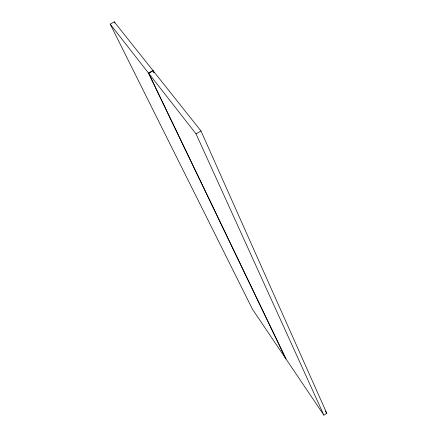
<?xml version="1.0" encoding="UTF-8"?>
<svg xmlns="http://www.w3.org/2000/svg" width="437" height="437" viewBox="0 0 437 437"><rect width="100%" height="100%" fill="white"/><g stroke="black" fill="none" stroke-linecap="round" stroke-linejoin="round"><path stroke-width="0.66" d="M323.883 415.15L326.789 413.309L200.998 130.98L114.265 21.85L110.211 24.128L252.591 309.429L323.883 415.15L196.044 133.875L110.211 24.128M196.044 133.875L200.998 130.98M325.254 411.053L326.789 413.309M114.265 21.85L114.871 23.074M285.978 358.935L148.695 73.334L153.158 70.783L154.032 72.629M285.798 358.673L148.482 73.061L152.945 70.515L153.819 72.362"/></g></svg>
